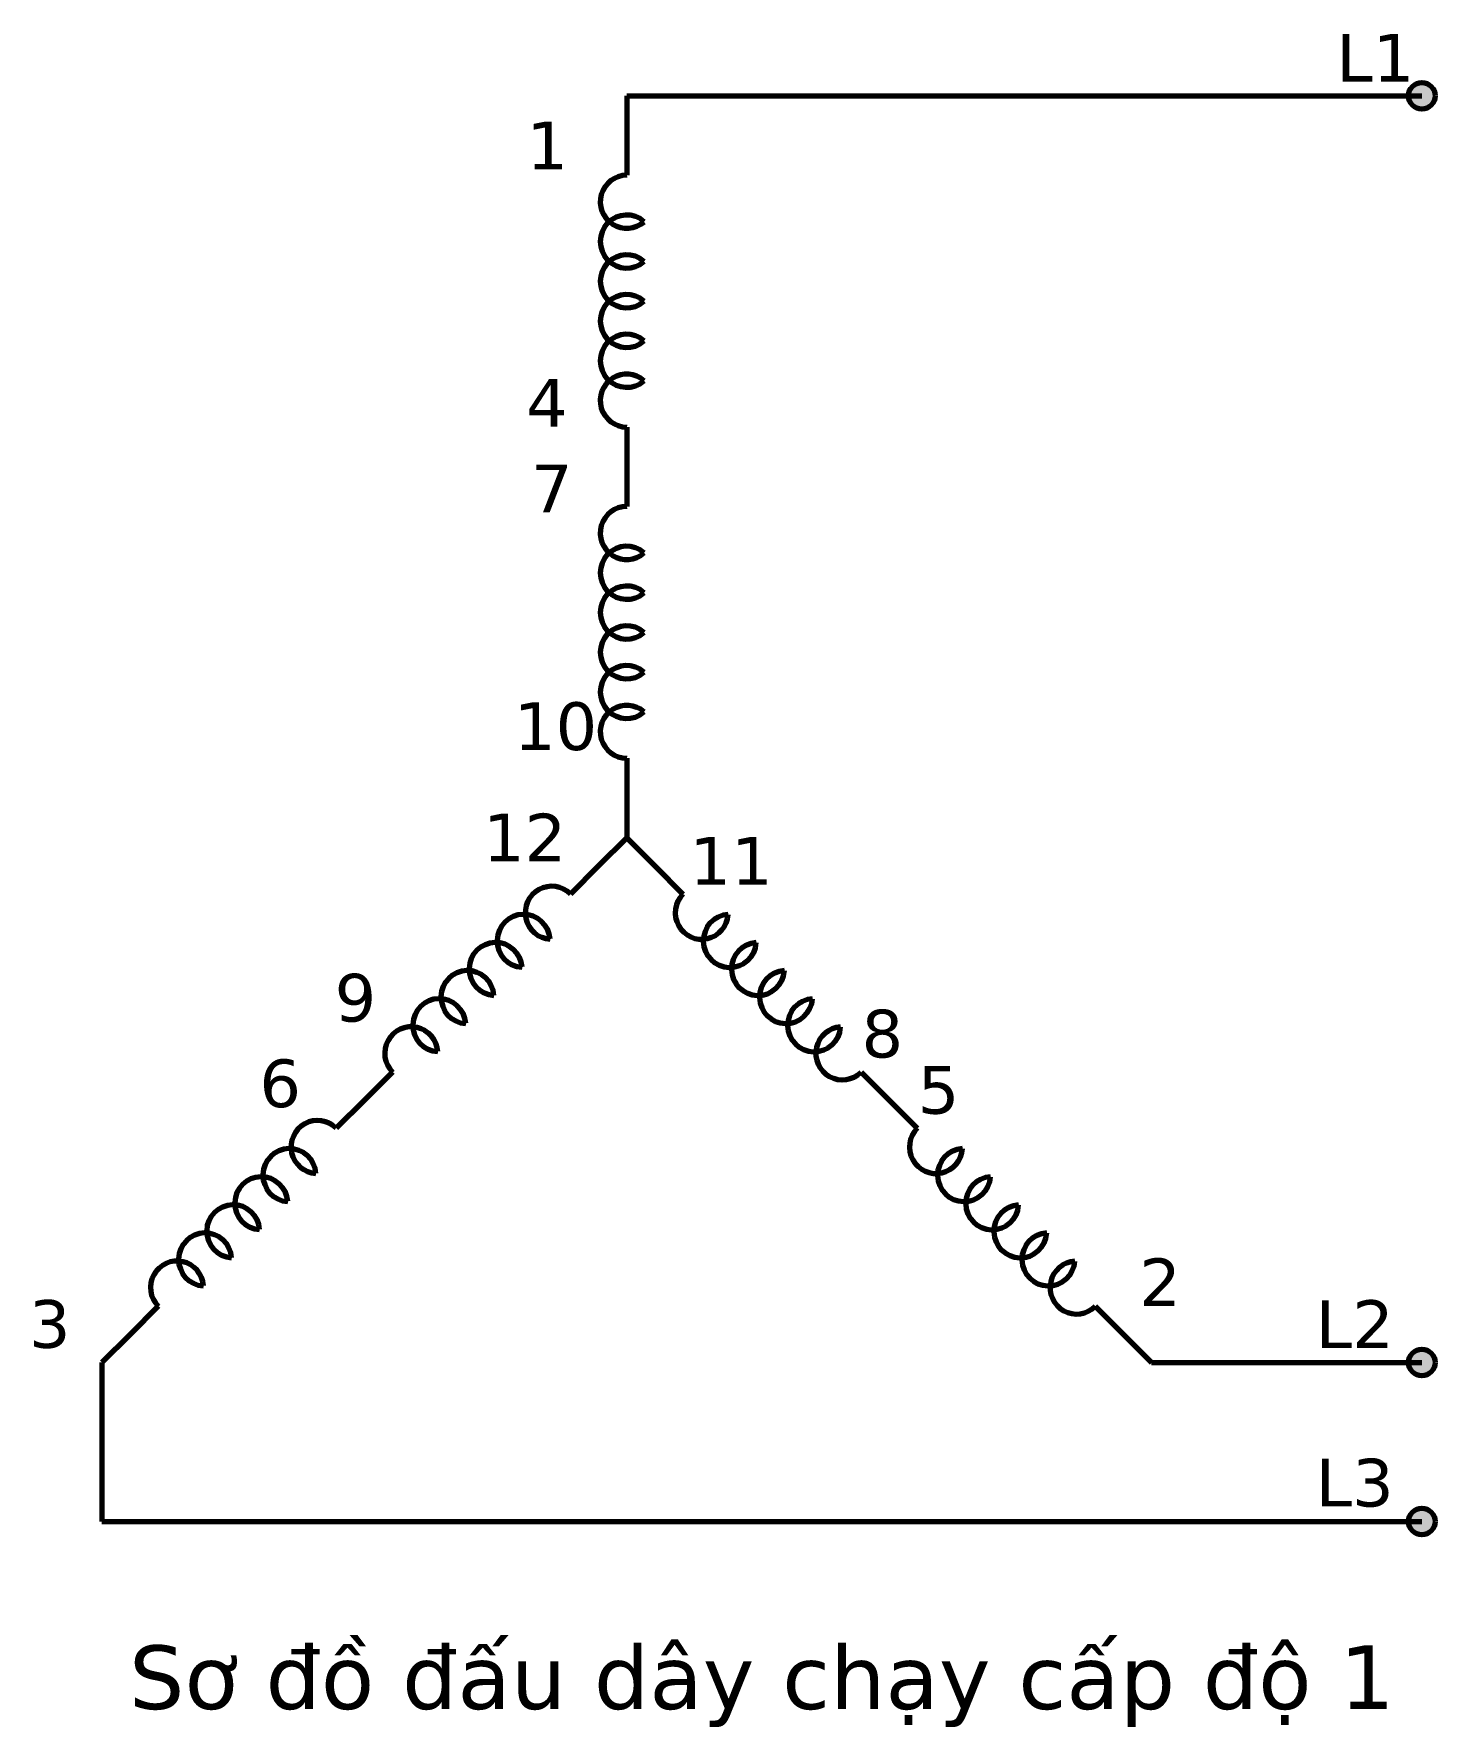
# Model space of a CAD drawing. Header units: inches. Extents: x -249378 to 8604139, y -7721310 to 888715.
# Drawn here: x 1931929 to 2989323, y -7721310 to -6443396 of the extents above; entities that cross this region are included whole.
import ezdxf

# ---------------------------------------------------------------- set-up
doc = ezdxf.new("R2010")
doc.units = ezdxf.units.IN
doc.header["$LTSCALE"] = 130
doc.header["$MEASUREMENT"] = 0
doc.styles.add('khong-ren', font='verdana_0.ttf', dxfattribs={"height": 400})

msp = doc.modelspace()

# ---------------------------------------------------------------- hatches: boundary and pattern name
at = {"lineweight": 70, "ltscale": 130}
h = msp.add_hatch(color=256, dxfattribs=at)
edge = h.paths.add_edge_path()
edge.add_arc((2979320, -7566115), 10000, 0, 360)
edge = h.paths.add_edge_path()
edge.add_arc((2979320, -7446115), 10000, 0, 360)
edge = h.paths.add_edge_path()
edge.add_arc((2979320, -6490135), 10000, 0, 360)

# ---------------------------------------------------------------- linework, layer by layer
for p, q in [((2379320, -6490135), (2379320, -6520135)), ((2379320, -6490135), (2979320, -6490135)), ((2379320, -6520135), (2379320, -6550135)), ((2379320, -6740135), (2379320, -6770135)), ((2379320, -6770135), (2379320, -6800135)), ((2379320, -6990135), (2379320, -7020135)), ((2379320, -7020135), (2379320, -7050135)), ((2379320, -7050135), (2358107, -7071348)), ((2379320, -7050135), (2400533, -7071348)), ((2358107, -7071348), (2336894, -7092561)), ((2400533, -7071348), (2421746, -7092561)), ((2202543, -7226912), (2181330, -7248125)), ((2556097, -7226912), (2577310, -7248125)), ((2181330, -7248125), (2160117, -7269338)), ((2577310, -7248125), (2598523, -7269338)), ((2025767, -7403688), (2004553, -7424902)), ((2732873, -7403688), (2754087, -7424902)), ((2004553, -7424902), (1983340, -7446115)), ((2754087, -7424902), (2775300, -7446115)), ((1983340, -7446115), (1983340, -7566115)), ((2775300, -7446115), (2979320, -7446115)), ((1983340, -7566115), (2979320, -7566115))]:
    msp.add_line(p, q, dxfattribs=at)
for centre in [(2979320, -6490135), (2979320, -7446115), (2979320, -7566115)]:
    msp.add_circle(centre, 10000, dxfattribs=at)
at = {"lineweight": 70, "ltscale": 30}
for centre, start, end in [((2379320, -6570135), 90, 311.409622), ((2379320, -6600135), 48.590378, 311.409622), ((2379320, -6630135), 48.590378, 311.409622), ((2379320, -6660135), 48.590378, 311.409622), ((2379320, -6690135), 48.590378, 311.409622), ((2379320, -6720135), 48.590378, 270), ((2379320, -6820135), 90, 311.409622), ((2379320, -6850135), 48.590378, 311.409622), ((2379320, -6880135), 48.590378, 311.409622), ((2379320, -6910135), 48.590378, 311.409622), ((2379320, -6940135), 48.590378, 311.409622), ((2379320, -6970135), 48.590378, 270), ((2322751, -7106704), 45, 266.409622), ((2435889, -7106704), 135, 356.409622), ((2301538, -7127917), 3.590378, 266.409622), ((2457102, -7127917), 93.590378, 356.409622), ((2280325, -7149130), 3.590378, 266.409622), ((2478315, -7149130), 93.590378, 356.409622), ((2259112, -7170343), 3.590378, 266.409622), ((2499528, -7170343), 93.590378, 356.409622), ((2237899, -7191556), 3.590378, 266.409622), ((2520741, -7191556), 93.590378, 356.409622), ((2216685, -7212770), 3.590378, 225), ((2541955, -7212770), 93.590378, 315), ((2145975, -7283480), 45, 266.409622), ((2612665, -7283480), 135, 356.409622), ((2124762, -7304693), 3.590378, 266.409622), ((2633878, -7304693), 93.590378, 356.409622), ((2103548, -7325907), 3.590378, 266.409622), ((2655092, -7325907), 93.590378, 356.409622), ((2082335, -7347120), 3.590378, 266.409622), ((2676305, -7347120), 93.590378, 356.409622), ((2061122, -7368333), 3.590378, 266.409622), ((2697518, -7368333), 93.590378, 356.409622), ((2039909, -7389546), 3.590378, 225), ((2718731, -7389546), 93.590378, 315)]:
    msp.add_arc(centre, 20000, start, end, dxfattribs=at)

# ---------------------------------------------------------------- texts
at = {"lineweight": 70, "ltscale": 30, "attachment_point": 5, "style": 'khong-ren'}
for s, insert, char_height, width in [('L1', (2944254, -6461396), 36000, 17336.59), ('1', (2319352, -6527602), 36000, 17336.59), ('4', (2319068, -6721775), 36000, 17336.59), ('7', (2322806, -6786398), 36000, 17336.59), ('10', (2325618, -6966212), 36000, 17336.59), ('12', (2302256, -7049917), 36000, 17336.59), ('11', (2458140, -7067573), 36000, 72169.96), ('9', (2174576, -7171168), 36000, 17336.59), ('8', (2572200, -7198233), 36000, 17336.59), ('6', (2117829, -7235731), 36000, 17336.59), ('5', (2614626, -7240660), 36000, 17336.59), ('2', (2781788, -7385556), 36000, 17336.59), ('3', (1943877, -7417376), 36000, 17336.59), ('L2', (2928645, -7417129), 36000, 17336.59), ('L3', (2928645, -7537129), 36000, 17336.59), ('Sơ đồ đấu dây chạy cấp độ 1', (2481330, -7690462), 48000, 1017956.93)]:
    msp.add_mtext(s, dxfattribs=dict(at, insert=insert, char_height=char_height, width=width))

doc.saveas('drawing.dxf')
